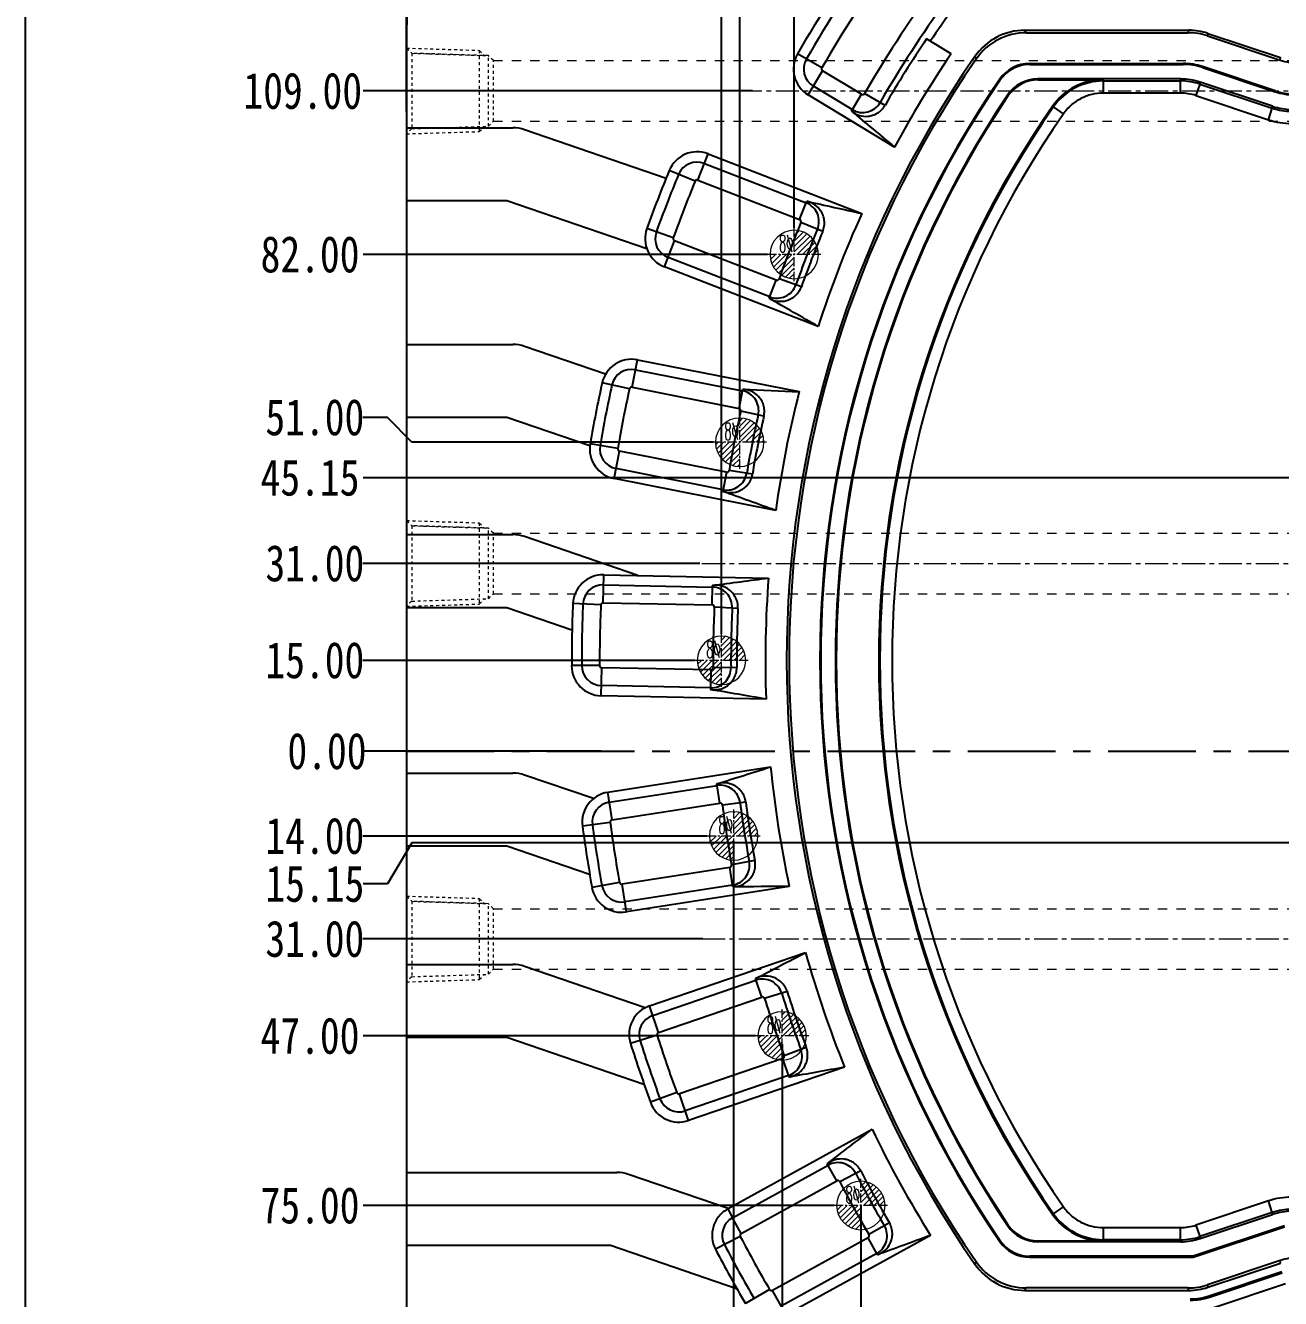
# Model space of a CAD drawing. Header units: millimetres. Extents: x -946 to 3963, y -10008 to 1396.
# Drawn here: x 1205.3 to 1412.5, y -2561.4 to -2351.2 of the extents above; entities that cross this region are included whole.
import ezdxf
from ezdxf.enums import TextEntityAlignment as Align

# ---------------------------------------------------------------- set-up
doc = ezdxf.new("R2010")
doc.units = ezdxf.units.MM
doc.header["$LTSCALE"] = 16.335
doc.header["$PDMODE"] = 3
doc.header["$PDSIZE"] = 0.3125
doc.linetypes.add('CENTER', pattern=[0.6, 0.375, -0.075, 0.075, -0.075])
doc.linetypes.add('HIDDEN', pattern=[0.2, 0.1, -0.1])
doc.layers.get('0').update_dxf_attribs({"linetype": 'CONTINUOUS'})
doc.layers.get('Defpoints').update_dxf_attribs({"linetype": 'CONTINUOUS'})
doc.layers.add('cool', color=153, linetype='HIDDEN', lineweight=9)
doc.layers.add('epin', color=13, linetype='CONTINUOUS', lineweight=9)
doc.layers.add('DIM', color=3, linetype='CONTINUOUS')
doc.styles.get("Standard").update_dxf_attribs({"font": 'txt', "width": 0.8})
doc.styles.add('TXT05', font='txt.shx', dxfattribs={"width": 0.5, "bigfont": 'gbcbig.shx'})
doc.dimstyles.new('11', dxfattribs={"dimtxt": 10, "dimasz": 10, "dimexe": 0, "dimexo": 0, "dimgap": 0, "dimtad": 0, "dimzin": 0, "dimdsep": 46, "dimtxsty": 'Standard', "dimcen": 0, "dimclrd": 4, "dimclre": 4, "dimclrt": 6, "dimazin": 0, "dimtfac": 1, "dimtofl": 0, "dimtmove": 0, "dimatfit": 3, "dimfxl": 0, "dimtolj": 1, "dimtzin": 0, "dimarcsym": 0})

# ---------------------------------------------------------------- blocks, each defined once
blk = doc.blocks.new('cool_jt_f12')
at = {"layer": 'cool', "ltscale": 0.3}
for p, q in [((0, 7.0785), (0.856, 6.2225)), ((0, 7.0785), (12, 6.7035)), ((12, 6.7035), (12.856, 5.8475)), ((12, 6.7035), (12, -6.7035)), ((0.856, 6.2225), (0.856, -6.2225)), ((13.5, 5.827375), (0.856, 6.2225)), ((0.856, 6.2225), (13.5, 5.827375)), ((14.327375, 5), (13.5, 5.827375)), ((13.5, -5.827375), (13.5, 5.827375)), ((14.327375, -5), (14.327375, 5)), ((0.856, -6.2225), (0, -7.0785)), ((0.856, -6.2225), (13.5, -5.827375)), ((12, -6.7035), (12.856, -5.8475)), ((13.5, -5.827375), (14.327375, -5)), ((0, -7.0785), (12, -6.7035))]:
    blk.add_line(p, q, dxfattribs=at)
blk = doc.blocks.new('04')
at = {"layer": 'cool', "ltscale": 0.932966}
for p, q in [((562.52, -812.86), (1165.19, -812.86)), ((562.52, -822.86), (1003.19, -822.86)), ((562.52, -874.86), (1003.19, -874.86)), ((562.52, -884.86), (1003.19, -884.86))]:
    blk.add_line(p, q, dxfattribs=at)
at = {"layer": 'cool', "color": 1, "linetype": 'CENTER', "ltscale": 0.621977}
for p, q in [((548.19, -817.86), (1178.19, -817.86)), ((548.19, -879.86), (1178.19, -879.86))]:
    blk.add_line(p, q, dxfattribs=at)
at = {"layer": 'cool', "ltscale": 0.932966}
for p in [(548.19, -817.86), (548.19, -879.86)]:
    blk.add_blockref('cool_jt_f12', p, dxfattribs=at)
blk = doc.blocks.new('02')
at = {"layer": 'cool', "ltscale": 0.932966}
for p, q in [((1262.52, -963.86), (1863.86, -963.86)), ((1262.52, -973.86), (1863.86, -973.86))]:
    blk.add_line(p, q, dxfattribs=at)
at = {"layer": 'cool', "color": 1, "linetype": 'CENTER', "ltscale": 0.621977}
blk.add_line((1248.19, -968.86), (1878.19, -968.86), dxfattribs=at)
at = {"layer": 'cool', "ltscale": 0.932966}
blk.add_blockref('cool_jt_f12', (1248.19, -968.86), dxfattribs=at)
blk = doc.blocks.new('*D229')
at = {"layer": 'Defpoints', "color": 0}
for p in [(1268.19, -2243.92), (1268.19, -2365.41), (1898.19, -2365.41)]:
    blk.add_point(p, dxfattribs=at)
at = {"layer": 'DIM', "color": 4, "lineweight": -2}
for p, q in [((1268.19, -2365.41), (1268.19, -2243.92)), ((1270.19, -2243.92), (1483.95, -2243.92)), ((1896.19, -2243.92), (1505.55, -2243.92)), ((1898.19, -2365.41), (1898.19, -2243.92))]:
    blk.add_line(p, q, dxfattribs=at)
at = {"layer": 'DIM', "color": 4}
for points in [[(1270.19, -2243.59), (1270.19, -2244.25), (1268.19, -2243.92)], [(1896.19, -2243.59), (1896.19, -2244.25), (1898.19, -2243.92)]]:
    blk.add_solid(points, dxfattribs=at)
at = {"layer": 'DIM', "color": 6, "insert": (1494.75, -2243.92), "char_height": 6, "attachment_point": 5}
blk.add_mtext('\\A1;630.00', dxfattribs=at)
blk = doc.blocks.new('epin_ejp_8')
at = {"layer": 'epin'}
h = blk.add_hatch(dxfattribs=at)
h.set_pattern_fill('_ANSI31', color=123, scale=0.2, angle=90, style=0)
h.set_pattern_definition([(135, (-2636.1445, 786.8366), (-0.4490128, -0.4490128), [])])
h.paths.add_polyline_path([(0, 4, 0.414214), (-4, 0), (0, 0)])
h.paths.add_polyline_path([(4, 0), (0, 0), (0, -4, 0.414214)])
at = {"layer": 'epin', "color": 1, "linetype": 'CENTER', "ltscale": 0.248791}
for p, q in [((0, -4.4), (0, 4.4)), ((-4.4, 0), (4.4, 0))]:
    blk.add_line(p, q, dxfattribs=at)
at = {"layer": 'epin'}
blk.add_circle((0, 0), 4, dxfattribs=at)
at = {"layer": 'epin', "color": 6, "style": 'TXT05', "width": 0.5}
blk.add_text('%%c8', height=2.8, dxfattribs=at).set_placement((1.33, 1.8), align=Align.MIDDLE)
blk = doc.blocks.new('*D270')
at = {"layer": 'Defpoints', "color": 0}
for p in [(1583.19, -2471.02), (1399.19, -2570.41), (1399.19, -2666.58)]:
    blk.add_point(p, dxfattribs=at)
at = {"layer": 'DIM', "color": 4, "lineweight": -2}
blk.add_line((1399.19, -2570.41), (1399.19, -2666.58), dxfattribs=at)
at = {"layer": 'DIM', "color": 6, "insert": (1399.19, -2676.98), "char_height": 6, "attachment_point": 5, "rotation": 90}
blk.add_mtext('\\A1;184.00', dxfattribs=at)
blk = doc.blocks.new('*D271')
at = {"layer": 'Defpoints', "color": 0}
for p in [(1583.19, -2471.02), (1343.19, -2546.02), (1343.19, -2666.58)]:
    blk.add_point(p, dxfattribs=at)
at = {"layer": 'DIM', "color": 4, "lineweight": -2}
blk.add_line((1343.19, -2546.02), (1343.19, -2666.58), dxfattribs=at)
at = {"layer": 'DIM', "color": 6, "insert": (1343.19, -2677.38), "char_height": 6, "attachment_point": 5, "rotation": 90}
blk.add_mtext('\\A1;240.00', dxfattribs=at)
blk = doc.blocks.new('*D272')
at = {"layer": 'Defpoints', "color": 0}
for p in [(1583.19, -2471.02), (1328.19, -2631.02), (1321.68, -2666.58)]:
    blk.add_point(p, dxfattribs=at)
at = {"layer": 'DIM', "color": 4, "lineweight": -2}
for p, q in [((1328.19, -2631.02), (1328.19, -2658.58)), ((1328.19, -2658.58), (1321.68, -2662.58)), ((1321.68, -2662.58), (1321.68, -2666.58))]:
    blk.add_line(p, q, dxfattribs=at)
at = {"layer": 'DIM', "color": 6, "insert": (1321.68, -2677.78), "char_height": 6, "attachment_point": 5, "rotation": 90}
blk.add_mtext('\\A1;255.00', dxfattribs=at)
blk = doc.blocks.new('*D273')
at = {"layer": 'Defpoints', "color": 0}
for p in [(1583.19, -2471.02), (1330.19, -2519.41), (1330.19, -2666.58)]:
    blk.add_point(p, dxfattribs=at)
at = {"layer": 'DIM', "color": 4, "lineweight": -2}
blk.add_line((1330.19, -2519.41), (1330.19, -2666.58), dxfattribs=at)
at = {"layer": 'DIM', "color": 6, "insert": (1330.19, -2677.78), "char_height": 6, "attachment_point": 5, "rotation": 90}
blk.add_mtext('\\A1;253.00', dxfattribs=at)
blk = doc.blocks.new('*D274')
at = {"layer": 'Defpoints', "color": 0}
for p in [(1583.19, -2471.02), (1322.19, -2485.81), (1310.41, -2666.58)]:
    blk.add_point(p, dxfattribs=at)
at = {"layer": 'DIM', "color": 4, "lineweight": -2}
for p, q in [((1322.19, -2485.81), (1322.19, -2658.58)), ((1322.19, -2658.58), (1310.41, -2662.58)), ((1310.41, -2662.58), (1310.41, -2666.58))]:
    blk.add_line(p, q, dxfattribs=at)
at = {"layer": 'DIM', "color": 6, "insert": (1310.41, -2676.98), "char_height": 6, "attachment_point": 5, "rotation": 90}
blk.add_mtext('\\A1;261.00', dxfattribs=at)
blk = doc.blocks.new('*D275')
at = {"layer": 'Defpoints', "color": 0}
for p in [(1261.05, -2471.02), (1300.29, -2471.02), (1583.19, -2471.02)]:
    blk.add_point(p, dxfattribs=at)
at = {"layer": 'DIM', "color": 4, "lineweight": -2}
blk.add_line((1300.29, -2471.02), (1261.05, -2471.02), dxfattribs=at)
at = {"layer": 'DIM', "color": 6, "insert": (1255.05, -2471.02), "char_height": 6, "attachment_point": 5}
blk.add_mtext('\\A1;0.00', dxfattribs=at)
blk = doc.blocks.new('*D276')
at = {"layer": 'Defpoints', "color": 0}
for p in [(1583.19, -2471.02), (1261.05, -2570.02), (1565.69, -2570.02)]:
    blk.add_point(p, dxfattribs=at)
at = {"layer": 'DIM', "color": 4, "lineweight": -2}
blk.add_line((1565.69, -2570.02), (1261.05, -2570.02), dxfattribs=at)
at = {"layer": 'DIM', "color": 6, "insert": (1252.25, -2570.02), "char_height": 6, "attachment_point": 5}
blk.add_mtext('\\A1;99.00', dxfattribs=at)
blk = doc.blocks.new('*D277')
at = {"layer": 'Defpoints', "color": 0}
for p in [(1583.19, -2471.02), (1393.69, -2574.02), (1261.05, -2579.73)]:
    blk.add_point(p, dxfattribs=at)
at = {"layer": 'DIM', "color": 4, "lineweight": -2}
for p, q in [((1269.05, -2574.02), (1265.05, -2579.73)), ((1393.69, -2574.02), (1269.05, -2574.02)), ((1265.05, -2579.73), (1261.05, -2579.73))]:
    blk.add_line(p, q, dxfattribs=at)
at = {"layer": 'DIM', "color": 6, "insert": (1251.05, -2579.73), "char_height": 6, "attachment_point": 5}
blk.add_mtext('\\A1;103.00', dxfattribs=at)
blk = doc.blocks.new('*D278')
at = {"layer": 'Defpoints', "color": 0}
for p in [(1583.19, -2471.02), (1261.05, -2592.02), (1314.9, -2592.02)]:
    blk.add_point(p, dxfattribs=at)
at = {"layer": 'DIM', "color": 4, "lineweight": -2}
blk.add_line((1314.9, -2592.02), (1261.05, -2592.02), dxfattribs=at)
at = {"layer": 'DIM', "color": 6, "insert": (1251.45, -2592.02), "char_height": 6, "attachment_point": 5}
blk.add_mtext('\\A1;121.00', dxfattribs=at)
blk = doc.blocks.new('*D279')
at = {"layer": 'Defpoints', "color": 0}
for p in [(1583.19, -2471.02), (1261.05, -2631.02), (1323.7, -2631.02)]:
    blk.add_point(p, dxfattribs=at)
at = {"layer": 'DIM', "color": 4, "lineweight": -2}
blk.add_line((1323.7, -2631.02), (1261.05, -2631.02), dxfattribs=at)
at = {"layer": 'DIM', "color": 6, "insert": (1251.05, -2631.02), "char_height": 6, "attachment_point": 5}
blk.add_mtext('\\A1;160.00', dxfattribs=at)
blk = doc.blocks.new('*D280')
at = {"layer": 'Defpoints', "color": 0}
for p in [(1583.19, -2471.02), (1261.05, -2546.02), (1338.79, -2546.02)]:
    blk.add_point(p, dxfattribs=at)
at = {"layer": 'DIM', "color": 4, "lineweight": -2}
blk.add_line((1338.79, -2546.02), (1261.05, -2546.02), dxfattribs=at)
at = {"layer": 'DIM', "color": 6, "insert": (1252.25, -2546.02), "char_height": 6, "attachment_point": 5}
blk.add_mtext('\\A1;75.00', dxfattribs=at)
blk = doc.blocks.new('*D281')
at = {"layer": 'Defpoints', "color": 0}
for p in [(1583.19, -2471.02), (1261.05, -2518.02), (1325.79, -2518.02)]:
    blk.add_point(p, dxfattribs=at)
at = {"layer": 'DIM', "color": 4, "lineweight": -2}
blk.add_line((1325.79, -2518.02), (1261.05, -2518.02), dxfattribs=at)
at = {"layer": 'DIM', "color": 6, "insert": (1252.25, -2518.02), "char_height": 6, "attachment_point": 5}
blk.add_mtext('\\A1;47.00', dxfattribs=at)
blk = doc.blocks.new('*D282')
at = {"layer": 'Defpoints', "color": 0}
for p in [(1583.19, -2471.02), (1261.05, -2502.02), (1317.11, -2502.02)]:
    blk.add_point(p, dxfattribs=at)
at = {"layer": 'DIM', "color": 4, "lineweight": -2}
blk.add_line((1317.11, -2502.02), (1261.05, -2502.02), dxfattribs=at)
at = {"layer": 'DIM', "color": 6, "insert": (1253.05, -2502.02), "char_height": 6, "attachment_point": 5}
blk.add_mtext('\\A1;31.00', dxfattribs=at)
blk = doc.blocks.new('*D283')
at = {"layer": 'Defpoints', "color": 0}
for p in [(1583.19, -2471.02), (1261.05, -2485.02), (1317.79, -2485.02)]:
    blk.add_point(p, dxfattribs=at)
at = {"layer": 'DIM', "color": 4, "lineweight": -2}
blk.add_line((1317.79, -2485.02), (1261.05, -2485.02), dxfattribs=at)
at = {"layer": 'DIM', "color": 6, "insert": (1253.05, -2485.02), "char_height": 6, "attachment_point": 5}
blk.add_mtext('\\A1;14.00', dxfattribs=at)
blk = doc.blocks.new('*D284')
at = {"layer": 'Defpoints', "color": 0}
for p in [(1583.19, -2471.02), (1522.89, -2486.17), (1261.05, -2492.93)]:
    blk.add_point(p, dxfattribs=at)
at = {"layer": 'DIM', "color": 4, "lineweight": -2}
for p, q in [((1269.05, -2486.17), (1265.05, -2492.93)), ((1522.89, -2486.17), (1269.05, -2486.17)), ((1265.05, -2492.93), (1261.05, -2492.93))]:
    blk.add_line(p, q, dxfattribs=at)
at = {"layer": 'DIM', "color": 6, "insert": (1253.05, -2492.93), "char_height": 6, "attachment_point": 5}
blk.add_mtext('\\A1;15.15', dxfattribs=at)
blk = doc.blocks.new('*D285')
at = {"layer": 'Defpoints', "color": 0}
for p in [(1261.05, -2456.02), (1315.79, -2456.02), (1583.19, -2471.02)]:
    blk.add_point(p, dxfattribs=at)
at = {"layer": 'DIM', "color": 4, "lineweight": -2}
blk.add_line((1315.79, -2456.02), (1261.05, -2456.02), dxfattribs=at)
at = {"layer": 'DIM', "color": 6, "insert": (1253.05, -2456.02), "char_height": 6, "attachment_point": 5}
blk.add_mtext('\\A1;15.00', dxfattribs=at)
blk = doc.blocks.new('*D286')
at = {"layer": 'Defpoints', "color": 0}
for p in [(1261.05, -2440.02), (1316.61, -2440.02), (1583.19, -2471.02)]:
    blk.add_point(p, dxfattribs=at)
at = {"layer": 'DIM', "color": 4, "lineweight": -2}
blk.add_line((1316.61, -2440.02), (1261.05, -2440.02), dxfattribs=at)
at = {"layer": 'DIM', "color": 6, "insert": (1253.05, -2440.02), "char_height": 6, "attachment_point": 5}
blk.add_mtext('\\A1;31.00', dxfattribs=at)
blk = doc.blocks.new('*D287')
at = {"layer": 'Defpoints', "color": 0}
for p in [(1261.05, -2425.87), (1522.89, -2425.87), (1583.19, -2471.02)]:
    blk.add_point(p, dxfattribs=at)
at = {"layer": 'DIM', "color": 4, "lineweight": -2}
blk.add_line((1522.89, -2425.87), (1261.05, -2425.87), dxfattribs=at)
at = {"layer": 'DIM', "color": 6, "insert": (1252.25, -2425.87), "char_height": 6, "attachment_point": 5}
blk.add_mtext('\\A1;45.15', dxfattribs=at)
blk = doc.blocks.new('*D288')
at = {"layer": 'Defpoints', "color": 0}
for p in [(1261.05, -2415.91), (1318.79, -2420.02), (1583.19, -2471.02)]:
    blk.add_point(p, dxfattribs=at)
at = {"layer": 'DIM', "color": 4, "lineweight": -2}
for p, q in [((1265.05, -2415.91), (1261.05, -2415.91)), ((1269.05, -2420.02), (1265.05, -2415.91)), ((1318.79, -2420.02), (1269.05, -2420.02))]:
    blk.add_line(p, q, dxfattribs=at)
at = {"layer": 'DIM', "color": 6, "insert": (1253.05, -2415.91), "char_height": 6, "attachment_point": 5}
blk.add_mtext('\\A1;51.00', dxfattribs=at)
blk = doc.blocks.new('*D289')
at = {"layer": 'Defpoints', "color": 0}
for p in [(1261.05, -2389.02), (1327.79, -2389.02), (1583.19, -2471.02)]:
    blk.add_point(p, dxfattribs=at)
at = {"layer": 'DIM', "color": 4, "lineweight": -2}
blk.add_line((1327.79, -2389.02), (1261.05, -2389.02), dxfattribs=at)
at = {"layer": 'DIM', "color": 6, "insert": (1252.25, -2389.02), "char_height": 6, "attachment_point": 5}
blk.add_mtext('\\A1;82.00', dxfattribs=at)
blk = doc.blocks.new('*D290')
at = {"layer": 'Defpoints', "color": 0}
for p in [(1261.05, -2362.02), (1325.28, -2362.02), (1583.19, -2471.02)]:
    blk.add_point(p, dxfattribs=at)
at = {"layer": 'DIM', "color": 4, "lineweight": -2}
blk.add_line((1325.28, -2362.02), (1261.05, -2362.02), dxfattribs=at)
at = {"layer": 'DIM', "color": 6, "insert": (1251.05, -2362.02), "char_height": 6, "attachment_point": 5}
blk.add_mtext('\\A1;109.00', dxfattribs=at)
blk = doc.blocks.new('*D291')
at = {"layer": 'Defpoints', "color": 0}
for p in [(1261.05, -2346.02), (1348.37, -2346.02), (1583.19, -2471.02)]:
    blk.add_point(p, dxfattribs=at)
at = {"layer": 'DIM', "color": 4, "lineweight": -2}
blk.add_line((1348.37, -2346.02), (1261.05, -2346.02), dxfattribs=at)
at = {"layer": 'DIM', "color": 6, "insert": (1250.65, -2346.02), "char_height": 6, "attachment_point": 5}
blk.add_mtext('\\A1;125.00', dxfattribs=at)
blk = doc.blocks.new('*D292')
at = {"layer": 'Defpoints', "color": 0}
for p in [(1261.05, -2346.02), (1555.69, -2346.02), (1583.19, -2471.02)]:
    blk.add_point(p, dxfattribs=at)
at = {"layer": 'DIM', "color": 4, "lineweight": -2}
blk.add_line((1555.69, -2346.02), (1261.05, -2346.02), dxfattribs=at)
at = {"layer": 'DIM', "color": 6, "insert": (1250.65, -2346.02), "char_height": 6, "attachment_point": 5}
blk.add_mtext('\\A1;125.00', dxfattribs=at)
blk = doc.blocks.new('*D293')
at = {"layer": 'Defpoints', "color": 0}
for p in [(1261.05, -2336.29), (1380.86, -2341.02), (1583.19, -2471.02)]:
    blk.add_point(p, dxfattribs=at)
at = {"layer": 'DIM', "color": 4, "lineweight": -2}
for p, q in [((1265.05, -2336.29), (1261.05, -2336.29)), ((1269.05, -2341.02), (1265.05, -2336.29)), ((1380.86, -2341.02), (1269.05, -2341.02))]:
    blk.add_line(p, q, dxfattribs=at)
at = {"layer": 'DIM', "color": 6, "insert": (1251.05, -2336.29), "char_height": 6, "attachment_point": 5}
blk.add_mtext('\\A1;130.00', dxfattribs=at)
blk = doc.blocks.new('*D294')
at = {"layer": 'Defpoints', "color": 0}
for p in [(1261.05, -2311.02), (1323.5, -2311.02), (1583.19, -2471.02)]:
    blk.add_point(p, dxfattribs=at)
at = {"layer": 'DIM', "color": 4, "lineweight": -2}
blk.add_line((1323.5, -2311.02), (1261.05, -2311.02), dxfattribs=at)
at = {"layer": 'DIM', "color": 6, "insert": (1251.05, -2311.02), "char_height": 6, "attachment_point": 5}
blk.add_mtext('\\A1;160.00', dxfattribs=at)
blk = doc.blocks.new('*D314')
at = {"layer": 'Defpoints', "color": 0}
for p in [(1383.19, -2274.37), (1383.19, -2336.62), (1583.19, -2471.02)]:
    blk.add_point(p, dxfattribs=at)
at = {"layer": 'DIM', "color": 4, "lineweight": -2}
blk.add_line((1383.19, -2336.62), (1383.19, -2274.37), dxfattribs=at)
at = {"layer": 'DIM', "color": 6, "insert": (1383.19, -2263.97), "char_height": 6, "attachment_point": 5, "rotation": 90}
blk.add_mtext('\\A1;200.00', dxfattribs=at)
blk = doc.blocks.new('*D315')
at = {"layer": 'Defpoints', "color": 0}
for p in [(1349.64, -2274.37), (1349.64, -2342.02), (1583.19, -2471.02)]:
    blk.add_point(p, dxfattribs=at)
at = {"layer": 'DIM', "color": 4, "lineweight": -2}
blk.add_line((1349.64, -2342.02), (1349.64, -2274.37), dxfattribs=at)
at = {"layer": 'DIM', "color": 6, "insert": (1349.64, -2262.37), "char_height": 6, "attachment_point": 5, "rotation": 90}
blk.add_mtext('\\A1;233.55', dxfattribs=at)
blk = doc.blocks.new('*D316')
at = {"layer": 'Defpoints', "color": 0}
for p in [(1312.16, -2274.37), (1320.19, -2451.62), (1583.19, -2471.02)]:
    blk.add_point(p, dxfattribs=at)
at = {"layer": 'DIM', "color": 4, "lineweight": -2}
for p, q in [((1312.16, -2278.37), (1312.16, -2274.37)), ((1320.19, -2282.37), (1312.16, -2278.37)), ((1320.19, -2451.62), (1320.19, -2282.37))]:
    blk.add_line(p, q, dxfattribs=at)
at = {"layer": 'DIM', "color": 6, "insert": (1312.16, -2263.17), "char_height": 6, "attachment_point": 5, "rotation": 90}
blk.add_mtext('\\A1;263.00', dxfattribs=at)
blk = doc.blocks.new('*D317')
at = {"layer": 'Defpoints', "color": 0}
for p in [(1323.19, -2274.37), (1323.19, -2416.02), (1583.19, -2471.02)]:
    blk.add_point(p, dxfattribs=at)
at = {"layer": 'DIM', "color": 4, "lineweight": -2}
blk.add_line((1323.19, -2416.02), (1323.19, -2274.37), dxfattribs=at)
at = {"layer": 'DIM', "color": 6, "insert": (1323.19, -2263.57), "char_height": 6, "attachment_point": 5, "rotation": 90}
blk.add_mtext('\\A1;260.00', dxfattribs=at)
blk = doc.blocks.new('*D318')
at = {"layer": 'Defpoints', "color": 0}
for p in [(1340.13, -2274.37), (1332.19, -2384.62), (1583.19, -2471.02)]:
    blk.add_point(p, dxfattribs=at)
at = {"layer": 'DIM', "color": 4, "lineweight": -2}
for p, q in [((1340.13, -2278.37), (1340.13, -2274.37)), ((1332.19, -2282.37), (1340.13, -2278.37)), ((1332.19, -2384.62), (1332.19, -2282.37))]:
    blk.add_line(p, q, dxfattribs=at)
at = {"layer": 'DIM', "color": 6, "insert": (1340.13, -2263.97), "char_height": 6, "attachment_point": 5, "rotation": 90}
blk.add_mtext('\\A1;251.00', dxfattribs=at)
blk = doc.blocks.new('*D319')
at = {"layer": 'Defpoints', "color": 0}
for p in [(1332.38, -2274.37), (1328.19, -2308.63), (1583.19, -2471.02)]:
    blk.add_point(p, dxfattribs=at)
at = {"layer": 'DIM', "color": 4, "lineweight": -2}
for p, q in [((1332.38, -2278.37), (1332.38, -2274.37)), ((1328.19, -2282.37), (1332.38, -2278.37)), ((1328.19, -2308.63), (1328.19, -2282.37))]:
    blk.add_line(p, q, dxfattribs=at)
at = {"layer": 'DIM', "color": 6, "insert": (1332.38, -2263.17), "char_height": 6, "attachment_point": 5, "rotation": 90}
blk.add_mtext('\\A1;255.00', dxfattribs=at)

msp = doc.modelspace()

# ---------------------------------------------------------------- linework, layer by layer
at = {"color": 7, "linetype": 'Continuous'}
for p, q in [((1268.194, -2352.018), (1268.194, -2590.018)), ((1358.076, -2355.891), (1354.023, -2353.441)), ((1370.495, -2352.406), (1370.282, -2352.001)), ((1370.282, -2352.001), (1397.324, -2352.001)), ((1370.495, -2352.406), (1397.258, -2352.406)), ((1397.258, -2352.406), (1397.324, -2352.001)), ((1400.498, -2352.516), (1400.432, -2352.921)), ((1400.432, -2352.921), (1412.417, -2356.916)), ((1400.498, -2352.516), (1412.482, -2356.511)), ((1336.753, -2358.201), (1332.74, -2355.886)), ((1362.025, -2356.332), (1362.231, -2356.748)), ((1371.059, -2357.492), (1371.131, -2357.629)), ((1371.059, -2357.492), (1396.433, -2357.492)), ((1371.131, -2357.629), (1396.411, -2357.629)), ((1396.411, -2357.629), (1396.433, -2357.492)), ((1399.606, -2358.007), (1399.584, -2358.144)), ((1411.591, -2362.002), (1399.606, -2358.007)), ((1412.417, -2356.916), (1412.482, -2356.511)), ((1334.484, -2362.664), (1336.881, -2358.699)), ((1343.301, -2362.579), (1336.881, -2358.699)), ((1366.16, -2360.253), (1366.089, -2360.114)), ((1372.411, -2360.041), (1372.484, -2360.178)), ((1396.019, -2360.041), (1372.411, -2360.041)), ((1395.967, -2360.362), (1396.019, -2360.041)), ((1399.584, -2358.144), (1411.569, -2362.139)), ((1341.773, -2365.108), (1335.353, -2361.227)), ((1372.484, -2360.178), (1383.119, -2360.178)), ((1383.119, -2360.178), (1383.215, -2360.362)), ((1383.215, -2360.362), (1383.215, -2362.369)), ((1383.215, -2360.362), (1395.967, -2360.362)), ((1395.967, -2362.369), (1395.967, -2360.362)), ((1399.141, -2360.877), (1398.506, -2362.781)), ((1399.193, -2360.556), (1399.141, -2360.877)), ((1399.141, -2360.877), (1411.125, -2364.872)), ((1411.178, -2364.551), (1399.193, -2360.556)), ((1411.569, -2362.139), (1411.591, -2362.002)), ((1348.764, -2371.295), (1334.484, -2362.664)), ((1341.631, -2365.341), (1343.301, -2362.579)), ((1347.192, -2364.396), (1343.809, -2362.448)), ((1367.484, -2362.844), (1367.412, -2362.704)), ((1395.967, -2362.369), (1383.215, -2362.369)), ((1398.506, -2362.781), (1410.491, -2366.776)), ((1374.976, -2364.668), (1374.883, -2364.478)), ((1376.624, -2365.814), (1374.976, -2364.668)), ((1410.491, -2366.776), (1411.125, -2364.872)), ((1411.125, -2364.872), (1411.178, -2364.551)), ((1268.194, -2368.109), (1285.726, -2368.109)), ((1311.031, -2376.459), (1287.676, -2368.434)), ((1316.294, -2376.739), (1317.966, -2372.418)), ((1317.966, -2372.418), (1343.351, -2382.24)), ((1317.36, -2373.984), (1334.153, -2380.481)), ((1315.823, -2376.941), (1311.544, -2375.164)), ((1316.294, -2376.739), (1333.087, -2383.237)), ((1268.194, -2380.109), (1284.724, -2380.109)), ((1284.724, -2380.109), (1307.83, -2388.048)), ((1333.087, -2383.237), (1334.251, -2380.229)), ((1312.208, -2386.284), (1307.864, -2384.723)), ((1336.895, -2385.225), (1333.293, -2383.72)), ((1310.749, -2391.071), (1312.421, -2386.75)), ((1329.214, -2393.247), (1312.421, -2386.75)), ((1328.148, -2396.003), (1311.355, -2389.505)), ((1336.134, -2400.893), (1310.749, -2391.071)), ((1328.05, -2396.254), (1329.214, -2393.247)), ((1333.368, -2394.34), (1329.691, -2393.028)), ((1268.194, -2403.86), (1285.726, -2403.86)), ((1301.046, -2408.78), (1287.676, -2404.186)), ((1305.415, -2410.94), (1306.311, -2406.395)), ((1306.311, -2406.395), (1333.016, -2411.66)), ((1305.986, -2408.042), (1323.652, -2411.525)), ((1304.986, -2411.221), (1300.48, -2410.218)), ((1305.415, -2410.94), (1323.08, -2414.423)), ((1323.08, -2414.423), (1323.704, -2411.26)), ((1268.194, -2415.86), (1284.724, -2415.86)), ((1284.724, -2415.86), (1298.438, -2420.572)), ((1327.176, -2415.72), (1323.367, -2414.864)), ((1303.048, -2421.049), (1298.499, -2420.267)), ((1302.442, -2426.017), (1303.338, -2421.471)), ((1321.004, -2424.954), (1303.338, -2421.471)), ((1320.433, -2427.853), (1302.767, -2424.37)), ((1321.004, -2424.954), (1320.38, -2428.118)), ((1325.285, -2425.308), (1321.437, -2424.656)), ((1329.147, -2431.282), (1302.442, -2426.017)), ((1268.194, -2435.269), (1285.726, -2435.269)), ((1306.348, -2442.01), (1287.676, -2435.594)), ((1300.639, -2446.511), (1300.732, -2441.897)), ((1300.732, -2441.897), (1327.946, -2442.427)), ((1300.698, -2443.557), (1318.701, -2443.92)), ((1318.641, -2446.873), (1318.706, -2443.649)), ((1268.194, -2447.269), (1284.724, -2447.269)), ((1284.724, -2447.269), (1295.489, -2450.967)), ((1300.265, -2446.862), (1295.654, -2446.657)), ((1300.639, -2446.511), (1318.641, -2446.873)), ((1322.899, -2447.44), (1319, -2447.257)), ((1300.064, -2456.877), (1295.43, -2456.897)), ((1300.33, -2461.875), (1300.423, -2457.243)), ((1318.425, -2457.605), (1300.423, -2457.243)), ((1318.425, -2457.605), (1318.36, -2460.829)), ((1322.703, -2457.21), (1318.799, -2457.236)), ((1318.366, -2460.559), (1300.364, -2460.196)), ((1327.543, -2462.423), (1300.33, -2461.875)), ((1301.4, -2477.793), (1328.295, -2473.606)), ((1268.194, -2474.622), (1285.726, -2474.622)), ((1299.044, -2478.853), (1287.676, -2474.948)), ((1302.113, -2482.371), (1301.4, -2477.793)), ((1301.658, -2479.452), (1319.45, -2476.682)), ((1319.904, -2479.602), (1319.408, -2476.415)), ((1302.113, -2482.371), (1319.904, -2479.602)), ((1324.196, -2479.42), (1320.325, -2479.917)), ((1301.806, -2482.781), (1297.229, -2483.38)), ((1268.194, -2486.622), (1284.724, -2486.622)), ((1284.724, -2486.622), (1298.405, -2491.322)), ((1321.555, -2490.207), (1303.764, -2492.977)), ((1322.051, -2493.394), (1321.555, -2490.207)), ((1325.699, -2489.076), (1321.86, -2489.779)), ((1303.346, -2492.679), (1298.787, -2493.503)), ((1304.476, -2497.555), (1303.764, -2492.977)), ((1322.01, -2493.127), (1304.218, -2495.896)), ((1331.371, -2493.369), (1304.476, -2497.555)), ((1308.294, -2513.045), (1334.054, -2504.252)), ((1268.194, -2506.22), (1285.726, -2506.22)), ((1307.567, -2513.38), (1287.676, -2506.545)), ((1308.837, -2514.634), (1325.877, -2508.817)), ((1326.832, -2511.613), (1325.79, -2508.561)), ((1331.027, -2510.689), (1327.3, -2511.851)), ((1309.791, -2517.43), (1308.294, -2513.045)), ((1309.791, -2517.43), (1326.832, -2511.613)), ((1268.194, -2518.22), (1284.724, -2518.22)), ((1284.724, -2518.22), (1307.38, -2526.004)), ((1309.56, -2517.887), (1305.157, -2519.271)), ((1330.299, -2521.771), (1313.259, -2527.588)), ((1331.341, -2524.823), (1330.299, -2521.771)), ((1334.184, -2519.937), (1330.524, -2521.296)), ((1340.515, -2523.18), (1314.755, -2531.973)), ((1331.253, -2524.567), (1314.213, -2530.384)), ((1312.796, -2527.368), (1308.449, -2528.97)), ((1314.755, -2531.973), (1313.259, -2527.588)), ((1321.263, -2546.533), (1345.047, -2533.432)), ((1268.194, -2540.562), (1302.883, -2540.562)), ((1321.263, -2546.533), (1304.832, -2540.887)), ((1322.015, -2548.035), (1337.787, -2539.348)), ((1339.212, -2541.935), (1337.657, -2539.111)), ((1343.183, -2540.297), (1339.715, -2542.088)), ((1323.441, -2550.623), (1339.212, -2541.935)), ((1321.25, -2546.56), (1322.015, -2548.035)), ((1374.976, -2547.369), (1376.624, -2546.222)), ((1410.491, -2545.26), (1398.506, -2549.255)), ((1411.125, -2547.164), (1399.141, -2551.159)), ((1411.125, -2547.164), (1410.491, -2545.26)), ((1411.178, -2547.486), (1411.125, -2547.164)), ((1323.441, -2550.623), (1322.015, -2548.035)), ((1347.898, -2548.857), (1344.53, -2550.83)), ((1367.412, -2549.332), (1367.484, -2549.193)), ((1374.883, -2547.558), (1374.976, -2547.369)), ((1398.506, -2549.255), (1399.141, -2551.159)), ((1399.193, -2551.481), (1411.178, -2547.486)), ((1323.292, -2551.113), (1319.197, -2553.241)), ((1344.391, -2551.337), (1328.62, -2560.024)), ((1354.696, -2550.95), (1330.855, -2564.083)), ((1345.947, -2554.161), (1344.391, -2551.337)), ((1383.215, -2549.667), (1383.215, -2551.674)), ((1383.215, -2549.667), (1395.967, -2549.667)), ((1395.967, -2551.674), (1395.967, -2549.667)), ((1413.114, -2549.383), (1398.039, -2554.408)), ((1398.061, -2554.545), (1413.136, -2549.52)), ((1399.141, -2551.159), (1399.193, -2551.481)), ((1268.194, -2552.562), (1301.881, -2552.562)), ((1301.881, -2552.562), (1322.681, -2559.708)), ((1366.089, -2551.922), (1366.16, -2551.783)), ((1372.484, -2551.859), (1372.411, -2551.996)), ((1396.019, -2551.996), (1372.411, -2551.996)), ((1372.484, -2551.859), (1383.119, -2551.859)), ((1383.215, -2551.674), (1383.119, -2551.859)), ((1395.967, -2551.674), (1383.215, -2551.674)), ((1396.019, -2551.996), (1395.967, -2551.674)), ((1345.816, -2553.925), (1330.045, -2562.612)), ((1362.231, -2555.288), (1362.025, -2555.704)), ((1371.131, -2554.408), (1371.059, -2554.545)), ((1371.059, -2554.545), (1398.061, -2554.545)), ((1398.039, -2554.408), (1371.131, -2554.408)), ((1398.039, -2554.408), (1398.061, -2554.545)), ((1412.417, -2555.12), (1400.432, -2559.115)), ((1400.498, -2559.521), (1412.482, -2555.526)), ((1412.482, -2555.526), (1412.417, -2555.12)), ((1400.694, -2560.933), (1412.679, -2556.938)), ((1400.758, -2561.125), (1412.743, -2557.13)), ((1370.282, -2560.036), (1370.495, -2559.63)), ((1397.258, -2559.63), (1370.495, -2559.63)), ((1397.324, -2560.036), (1397.258, -2559.63)), ((1400.432, -2559.115), (1400.498, -2559.521)), ((1413.283, -2558.959), (1401.298, -2562.954)), ((1328.126, -2559.888), (1324.123, -2562.221)), ((1330.855, -2564.083), (1328.62, -2560.024)), ((1370.282, -2560.036), (1397.324, -2560.036)), ((1400.758, -2561.125), (1400.694, -2560.933))]:
    msp.add_line(p, q, dxfattribs=at)
at = {"color": 1, "linetype": 'CENTER', "ltscale": 2.363514}
msp.add_line((1268.194, -2471.018), (1898.194, -2471.018), dxfattribs=at)
msp.add_lwpolyline([(1205.268, -2217.543), (2177.262, -2217.543), (2177.262, -2752.101), (1205.268, -2752.101)], close=True)
at = {"color": 7, "linetype": 'Continuous'}
for centre, radius, start, end in [((1339.194, -2352.018), 71, 90.00007, 180), ((1506.315, -2456.018), 200.386, 143.9722, 150.02016), ((1506.315, -2456.018), 198.707, 143.9722, 150.02016), ((1506.315, -2456.018), 195.753, 143.9722, 150.02016), ((1506.315, -2456.018), 187.519, 143.93122, 150.06699), ((1506.315, -2456.018), 184.565, 143.93122, 150.06699), ((1506.315, -2456.018), 182.886, 143.93122, 146.02638), ((1506.315, -2456.018), 183.616, 146.0376, 150.06699), ((1370.281, -2362.033), 10.032, 89.99098, 145.40962), ((1370.495, -2362.441), 10.035, 89.99569, 145.43857), ((1337.071, -2358.385), 5, 150.02016, 238.8471), ((1506.315, -2456.018), 178.886, 145.96326, 151.73095), ((1506.315, -2456.018), 175.376, 145.36247, 214.63753), ((1506.315, -2456.018), 174.971, 145.43426, 214.56574), ((1337.071, -2358.385), 3.321, 150.02016, 238.8471), ((1371.058, -2363.511), 6.02, 89.98971, 145.64107), ((1371.13, -2363.648), 6.02, 89.98969, 145.66637), ((1506.315, -2456.018), 169.885, 145.63078, 214.36922), ((1337.071, -2358.385), 0.367, 150.02016, 238.8471), ((1372.41, -2366.06), 6.02, 89.98945, 146.11762), ((1506.315, -2456.018), 169.748, 145.65606, 214.34394), ((1372.483, -2366.197), 6.02, 89.98943, 146.14358), ((1383.118, -2370.212), 10.035, 89.99576, 145.14755), ((1395.956, -2370.468), 10.106, 71.6293, 89.93575), ((1506.315, -2456.018), 167.336, 146.10707, 213.89293), ((1506.315, -2456.018), 167.199, 146.13301, 213.86699), ((1343.491, -2362.265), 3.321, 238.8471, 330.06699), ((1343.491, -2362.265), 0.367, 238.8471, 330.06699), ((1395.959, -2370.45), 8.081, 71.62431, 89.94074), ((1506.315, -2456.018), 160.168, 145.14331, 214.85669), ((1506.315, -2456.018), 159.984, 145.18013, 214.81987), ((1506.315, -2456.018), 157.976, 145.18013, 214.81987), ((1414.309, -2355.292), 10.095, 251.61931, 269.94574), ((1285.726, -2374.109), 6, 71.03787, 90), ((1414.312, -2355.274), 12.121, 251.62431, 269.94074), ((1316.162, -2377.081), 5, 68.8471, 157.45552), ((1316.162, -2377.081), 3.321, 68.8471, 157.45552), ((1506.315, -2456.018), 210.868, 157.45552, 160.23869), ((1506.315, -2456.018), 209.207, 157.45552, 160.23869), ((1506.315, -2456.018), 206.253, 157.45552, 160.23869), ((1316.162, -2377.081), 0.367, 68.8471, 157.45552), ((1332.955, -2383.579), 3.321, 337.32218, 68.8471), ((1332.955, -2383.579), 0.367, 337.32218, 68.8471), ((1506.315, -2456.018), 178.886, 155.64251, 162.05169), ((1312.553, -2386.408), 4.982, 160.23869, 248.8471), ((1312.553, -2386.408), 3.321, 160.23869, 248.8471), ((1506.315, -2456.018), 187.519, 157.32218, 160.37203), ((1506.315, -2456.018), 184.565, 157.32218, 160.37203), ((1506.315, -2456.018), 183.616, 157.32218, 160.37203), ((1312.553, -2386.408), 0.367, 160.23869, 248.8471), ((1329.346, -2392.905), 0.367, 248.8471, 340.37203), ((1329.346, -2392.905), 3.321, 248.8471, 340.37203), ((1285.726, -2409.86), 6, 71.03787, 90), ((1305.344, -2411.3), 4.982, 78.8471, 167.45552), ((1305.344, -2411.3), 3.321, 78.8471, 167.45552), ((1506.315, -2456.018), 210.868, 167.45552, 170.23869), ((1506.315, -2456.018), 209.207, 167.45552, 170.23869), ((1506.315, -2456.018), 206.253, 167.45552, 170.23869), ((1305.344, -2411.3), 0.367, 78.8471, 167.45552), ((1323.009, -2414.783), 3.321, 347.32218, 78.8471), ((1506.315, -2456.018), 178.886, 165.64251, 172.05169), ((1323.009, -2414.783), 0.367, 347.32218, 78.8471), ((1506.315, -2456.018), 187.519, 167.32218, 170.37203), ((1506.315, -2456.018), 184.565, 167.32218, 170.37203), ((1506.315, -2456.018), 183.616, 167.32218, 170.37203), ((1303.409, -2421.111), 4.982, 170.23869, 258.8471), ((1303.409, -2421.111), 3.321, 170.23869, 258.8471), ((1303.409, -2421.111), 0.367, 170.23869, 258.8471), ((1321.075, -2424.594), 3.321, 258.8471, 350.37203), ((1321.075, -2424.594), 0.367, 258.8471, 350.37203), ((1285.726, -2441.269), 6, 71.03787, 90), ((1300.632, -2446.878), 4.982, 88.8471, 177.45552), ((1300.632, -2446.878), 3.321, 88.8471, 177.45552), ((1318.634, -2447.24), 3.321, 357.32218, 88.8471), ((1506.315, -2456.018), 178.886, 175.64251, 182.05169), ((1506.315, -2456.018), 210.868, 177.45552, 180.23869), ((1506.315, -2456.018), 209.207, 177.45552, 180.23869), ((1506.315, -2456.018), 206.253, 177.45552, 180.23869), ((1300.632, -2446.878), 0.367, 88.8471, 177.45552), ((1318.634, -2447.24), 0.367, 357.32218, 88.8471), ((1506.315, -2456.018), 187.519, 177.32218, 180.37203), ((1506.315, -2456.018), 184.565, 177.32218, 180.37203), ((1506.315, -2456.018), 183.616, 177.32218, 180.37203), ((1300.43, -2456.876), 5, 180.23869, 268.8471), ((1300.43, -2456.876), 3.321, 180.23869, 268.8471), ((1300.43, -2456.876), 0.367, 180.23869, 268.8471), ((1318.433, -2457.238), 3.321, 268.8471, 0.37203), ((1318.433, -2457.238), 0.367, 268.8471, 0.37203), ((1506.315, -2456.018), 178.886, 185.64251, 192.05169), ((1285.726, -2480.622), 6, 71.03787, 90), ((1302.169, -2482.733), 4.982, 98.8471, 187.45552), ((1319.961, -2479.964), 3.321, 7.32218, 98.8471), ((1302.169, -2482.733), 3.321, 98.8471, 187.45552), ((1319.961, -2479.964), 0.367, 7.32218, 98.8471), ((1506.315, -2456.018), 187.519, 187.32218, 190.37203), ((1506.315, -2456.018), 184.565, 187.32218, 190.37203), ((1506.315, -2456.018), 183.616, 187.32218, 190.37203), ((1506.315, -2456.018), 210.868, 187.45552, 190.23869), ((1506.315, -2456.018), 209.207, 187.45552, 190.23869), ((1302.169, -2482.733), 0.367, 98.8471, 187.45552), ((1506.315, -2456.018), 206.253, 187.45552, 190.23869), ((1321.499, -2489.845), 0.367, 278.8471, 10.37203), ((1321.499, -2489.845), 3.321, 278.8471, 10.37203), ((1303.707, -2492.614), 5, 190.23869, 278.8471), ((1303.707, -2492.614), 3.321, 190.23869, 278.8471), ((1303.707, -2492.614), 0.367, 190.23869, 278.8471), ((1506.315, -2456.018), 178.886, 195.64251, 202.05169), ((1285.726, -2512.22), 6, 71.03787, 90), ((1326.95, -2511.96), 3.321, 17.32218, 108.8471), ((1506.315, -2456.018), 184.565, 197.32218, 200.37203), ((1506.315, -2456.018), 183.616, 197.32218, 200.37203), ((1309.91, -2517.777), 4.982, 108.8471, 197.45552), ((1326.95, -2511.96), 0.367, 17.32218, 108.8471), ((1506.315, -2456.018), 187.519, 197.32218, 200.37203), ((1309.91, -2517.777), 3.321, 108.8471, 197.45552), ((1309.91, -2517.777), 0.367, 108.8471, 197.45552), ((1506.315, -2456.018), 210.868, 197.45552, 200.23869), ((1506.315, -2456.018), 209.207, 197.45552, 200.23869), ((1506.315, -2456.018), 206.253, 197.45552, 200.23869), ((1330.181, -2521.424), 0.367, 288.8471, 20.37203), ((1330.181, -2521.424), 3.321, 288.8471, 20.37203), ((1313.14, -2527.241), 0.367, 200.23869, 288.8471), ((1313.14, -2527.241), 5, 200.23869, 288.8471), ((1313.14, -2527.241), 3.321, 200.23869, 288.8471), ((1506.315, -2456.018), 178.886, 205.64251, 212.05169), ((1302.883, -2546.562), 6, 71.03787, 90), ((1339.389, -2542.257), 3.321, 27.32218, 118.8471), ((1506.315, -2456.018), 184.565, 207.32218, 210.37203), ((1506.315, -2456.018), 183.616, 207.32218, 210.37203), ((1339.389, -2542.257), 0.367, 27.32218, 118.8471), ((1506.315, -2456.018), 187.519, 207.32218, 210.37203), ((1414.302, -2556.705), 12.063, 90.01594, 108.41901), ((1414.309, -2556.744), 10.095, 90.05426, 108.38069), ((1323.618, -2550.944), 3.321, 118.8471, 207.45552), ((1372.483, -2545.839), 6.02, 213.85642, 270.01057), ((1383.118, -2541.824), 10.035, 214.85245, 270.00424), ((1395.965, -2541.625), 8.042, 270.01594, 288.41901), ((1323.618, -2550.944), 0.367, 118.8471, 207.45552), ((1506.315, -2456.018), 206.253, 207.45552, 210.23869), ((1344.214, -2551.016), 0.367, 298.8471, 30.37203), ((1344.214, -2551.016), 3.321, 298.8471, 30.37203), ((1372.41, -2545.976), 6.02, 213.88237, 270.01056), ((1395.956, -2541.568), 10.106, 270.06425, 288.3707), ((1506.315, -2456.018), 210.868, 207.45552, 210.23869), ((1506.315, -2456.018), 209.207, 207.45552, 210.23869), ((1371.058, -2548.525), 6.02, 214.35893, 270.01029), ((1371.13, -2548.388), 6.02, 214.33363, 270.01031), ((1370.495, -2549.595), 10.035, 214.56143, 270.00431), ((1370.281, -2550.003), 10.032, 214.59038, 270.00882), ((1328.443, -2559.703), 0.367, 210.23869, 298.8471), ((1397.574, -2551.541), 9.897, 270.05926, 288.37569)]:
    msp.add_arc(centre, radius, start, end, dxfattribs=at)
for centre, major_axis, start_param, end_param in [((1397.254, -2362.47), (1.612, 9.934), -0.1606529, 0.1606529), ((1397.319, -2362.064), (1.612, 9.934), -0.1606529, 0.1606529), ((1396.406, -2367.692), (1.612, 9.934), -0.1606529, 0.1606529), ((1396.428, -2367.556), (1.612, 9.934), -0.1606529, 0.1606529), ((1415.595, -2347.367), (1.612, 9.934), -3.3022455, -2.9809398), ((1396.015, -2370.104), (1.612, 9.934), -0.1606529, 0.1606529), ((1414.747, -2352.59), (1.612, 9.934), -3.3022455, -2.9809398), ((1414.77, -2352.453), (-1.612, -9.934), -0.1606529, 0.1606529), ((1414.356, -2355.002), (-1.612, -9.934), -0.1606529, 0.1606529), ((1414.356, -2557.034), (1.612, -9.934), 2.9809398, 3.3022455), ((1396.015, -2541.932), (-1.612, 9.934), -3.3022455, -2.9809398), ((1415.595, -2564.669), (-1.612, 9.934), -0.1606529, 0.1606529), ((1397.254, -2549.566), (-1.612, 9.934), 9.2641251, 9.5854308), ((1397.319, -2549.972), (-1.612, 9.934), 2.9809398, 3.3022455), ((1397.58, -2551.576), (-1.612, 9.934), -3.3022455, -2.9809398)]:
    msp.add_ellipse(centre, major_axis=major_axis, ratio=0.9985935, start_param=start_param, end_param=end_param, dxfattribs=at)
for points, knots in [([(1383.215, -2360.362), (1381.622, -2360.363), (1378.391, -2361.163), (1375.888, -2363.358), (1374.976, -2364.668)], [0, 0, 0, 0, 0.4996034, 1, 1, 1, 1]), ([(1383.215, -2362.369), (1382.573, -2362.374), (1381.283, -2362.529), (1379.467, -2363.225), (1377.858, -2364.318), (1376.995, -2365.289), (1376.624, -2365.814)], [0, 0, 0, 0, 0.250003, 0.4999995, 0.7499962, 1, 1, 1, 1]), ([(1341.631, -2365.341), (1341.998, -2365.647), (1342.871, -2366.13), (1344.132, -2366.271), (1345.157, -2366.068), (1345.938, -2365.72), (1346.654, -2365.165), (1347.034, -2364.669), (1347.192, -2364.396)], [0, 0, 0, 0, 0.2238672, 0.4549868, 0.5789557, 0.7109965, 0.852114, 1, 1, 1, 1]), ([(1336.895, -2385.225), (1337.017, -2384.933), (1337.18, -2384.328), (1337.185, -2383.419), (1336.985, -2382.586), (1336.52, -2381.647), (1335.636, -2380.73), (1334.718, -2380.333), (1334.251, -2380.229)], [0, 0, 0, 0, 0.1479344, 0.2890625, 0.4210757, 0.5450025, 0.7760653, 1, 1, 1, 1]), ([(1328.05, -2396.254), (1328.465, -2396.493), (1329.412, -2396.817), (1330.682, -2396.734), (1331.658, -2396.352), (1332.367, -2395.871), (1332.976, -2395.195), (1333.262, -2394.637), (1333.368, -2394.34)], [0, 0, 0, 0, 0.223941, 0.4550104, 0.5789391, 0.7109503, 0.8520715, 1, 1, 1, 1]), ([(1327.176, -2415.72), (1327.245, -2415.412), (1327.301, -2414.788), (1327.148, -2413.891), (1326.806, -2413.105), (1326.185, -2412.261), (1325.156, -2411.512), (1324.182, -2411.28), (1323.704, -2411.26)], [0, 0, 0, 0, 0.1479344, 0.2890625, 0.4210757, 0.5450025, 0.7760653, 1, 1, 1, 1]), ([(1320.38, -2428.118), (1320.831, -2428.28), (1321.82, -2428.435), (1323.056, -2428.133), (1323.951, -2427.587), (1324.565, -2426.99), (1325.047, -2426.219), (1325.232, -2425.62), (1325.285, -2425.308)], [0, 0, 0, 0, 0.223941, 0.4550104, 0.5789391, 0.7109503, 0.8520715, 1, 1, 1, 1]), ([(1322.899, -2447.44), (1322.914, -2447.124), (1322.861, -2446.499), (1322.555, -2445.643), (1322.081, -2444.929), (1321.323, -2444.205), (1320.18, -2443.646), (1319.181, -2443.587), (1318.706, -2443.649)], [0, 0, 0, 0, 0.1479344, 0.2890625, 0.4210757, 0.5450025, 0.7760653, 1, 1, 1, 1]), ([(1318.36, -2460.829), (1318.832, -2460.911), (1319.833, -2460.891), (1320.998, -2460.379), (1321.784, -2459.686), (1322.286, -2458.991), (1322.626, -2458.148), (1322.705, -2457.527), (1322.703, -2457.21)], [0, 0, 0, 0, 0.223941, 0.4550104, 0.5789391, 0.7109503, 0.8520715, 1, 1, 1, 1]), ([(1324.196, -2479.42), (1324.156, -2479.106), (1323.995, -2478.5), (1323.545, -2477.71), (1322.955, -2477.089), (1322.082, -2476.508), (1320.859, -2476.156), (1319.865, -2476.271), (1319.408, -2476.415)], [0, 0, 0, 0, 0.1479344, 0.2890625, 0.4210757, 0.5450025, 0.7760653, 1, 1, 1, 1]), ([(1322.051, -2493.394), (1322.53, -2493.392), (1323.512, -2493.2), (1324.57, -2492.493), (1325.225, -2491.674), (1325.598, -2490.903), (1325.787, -2490.013), (1325.756, -2489.387), (1325.699, -2489.076)], [0, 0, 0, 0, 0.223941, 0.4550104, 0.5789391, 0.7109503, 0.8520715, 1, 1, 1, 1]), ([(1331.027, -2510.689), (1330.933, -2510.387), (1330.669, -2509.818), (1330.088, -2509.119), (1329.399, -2508.609), (1328.439, -2508.188), (1327.174, -2508.054), (1326.214, -2508.34), (1325.79, -2508.561)], [0, 0, 0, 0, 0.1479344, 0.2890625, 0.4210757, 0.5450025, 0.7760653, 1, 1, 1, 1]), ([(1331.341, -2524.823), (1331.812, -2524.739), (1332.746, -2524.378), (1333.665, -2523.498), (1334.168, -2522.578), (1334.401, -2521.754), (1334.433, -2520.845), (1334.294, -2520.234), (1334.184, -2519.937)], [0, 0, 0, 0, 0.223941, 0.4550104, 0.5789391, 0.7109503, 0.8520715, 1, 1, 1, 1]), ([(1343.183, -2540.297), (1343.038, -2540.016), (1342.68, -2539.502), (1341.986, -2538.913), (1341.219, -2538.531), (1340.201, -2538.283), (1338.931, -2538.371), (1338.036, -2538.819), (1337.657, -2539.111)], [0, 0, 0, 0, 0.1479344, 0.2890625, 0.4210757, 0.5450025, 0.7760653, 1, 1, 1, 1]), ([(1321.287, -2546.541), (1320.722, -2546.852), (1319.68, -2547.674), (1318.741, -2549.424), (1318.525, -2551.393), (1318.899, -2552.669), (1319.197, -2553.241)], [0, 0, 0, 0, 0.2500732, 0.5000905, 0.7499957, 1, 1, 1, 1]), ([(1376.624, -2546.222), (1376.995, -2546.747), (1377.858, -2547.718), (1379.467, -2548.811), (1381.283, -2549.508), (1382.573, -2549.662), (1383.215, -2549.667)], [0, 0, 0, 0, 0.250003, 0.4999995, 0.7499962, 1, 1, 1, 1]), ([(1345.947, -2554.161), (1346.396, -2553.997), (1347.253, -2553.48), (1348.006, -2552.453), (1348.341, -2551.46), (1348.428, -2550.607), (1348.301, -2549.707), (1348.058, -2549.13), (1347.898, -2548.857)], [0, 0, 0, 0, 0.223941, 0.4550104, 0.5789391, 0.7109503, 0.8520715, 1, 1, 1, 1]), ([(1374.976, -2547.369), (1375.886, -2548.676), (1378.388, -2550.872), (1381.619, -2551.674), (1383.215, -2551.674)], [0, 0, 0, 0, 0.4996034, 1, 1, 1, 1])]:
    msp.add_open_spline(points, degree=3, knots=knots, dxfattribs=at)
for points in [[(1341.631, -2365.341), (1344.009, -2367.326), (1346.386, -2369.311), (1348.764, -2371.295)], [(1334.251, -2380.229), (1337.284, -2380.899), (1340.318, -2381.57), (1343.351, -2382.24)], [(1336.134, -2400.893), (1333.439, -2399.347), (1330.745, -2397.801), (1328.05, -2396.254)], [(1323.704, -2411.26), (1326.808, -2411.392), (1329.912, -2411.526), (1333.016, -2411.66)], [(1329.147, -2431.282), (1326.225, -2430.228), (1323.303, -2429.173), (1320.38, -2428.118)], [(1318.706, -2443.649), (1321.786, -2443.241), (1324.866, -2442.834), (1327.946, -2442.427)], [(1327.543, -2462.423), (1324.482, -2461.892), (1321.421, -2461.36), (1318.36, -2460.829)], [(1319.408, -2476.415), (1322.371, -2475.479), (1325.333, -2474.542), (1328.295, -2473.606)], [(1331.371, -2493.369), (1328.265, -2493.377), (1325.158, -2493.386), (1322.051, -2493.394)], [(1325.79, -2508.561), (1328.544, -2507.124), (1331.299, -2505.688), (1334.054, -2504.252)], [(1340.515, -2523.18), (1337.457, -2523.728), (1334.399, -2524.276), (1331.341, -2524.823)], [(1337.657, -2539.111), (1340.12, -2537.218), (1342.583, -2535.325), (1345.047, -2533.432)], [(1354.696, -2550.95), (1351.78, -2552.021), (1348.863, -2553.092), (1345.947, -2554.161)]]:
    msp.add_open_spline(points, degree=3, dxfattribs=at)

# ---------------------------------------------------------------- block references
for name, p in [('02', (20, -1393.161)), ('04', (720, -1622.161))]:
    msp.add_blockref(name, p)
at = {"layer": 'epin', "xscale": -1}
for p in [(1332.194, -2389.018), (1323.194, -2420.018), (1320.194, -2456.018), (1322.194, -2485.018), (1330.194, -2518.018), (1343.194, -2546.018)]:
    msp.add_blockref('epin_ejp_8', p, dxfattribs=at)

# ---------------------------------------------------------------- dimensions: what is measured, and where the dimension line sits
at = {"layer": 'DIM'}
dim = msp.add_linear_dim(base=(1268.194, -2243.919), p1=(1898.194, -2365.406), p2=(1268.194, -2365.406), dimstyle='11', override={"dimtxt": 6, "dimasz": 2}, dxfattribs=at)
dim.commit()
dim.dimension.update_dxf_attribs({"geometry": '*D229', "text_midpoint": (1494.751, -2243.919), "dimtype": 160})
for feature_location, offset, dtype, origin, picture, middle in [((1320.194, -2451.618), (-8.035, 177.248), 1, (1583.194, -2471.018), '*D316', (1312.158, -2263.17)), ((1328.194, -2308.635), (4.188, 34.265), 1, (1583.194, -2471.018), '*D319', (1332.382, -2263.17)), ((1349.644, -2342.018), (0, 67.648), 1, (1583.194, -2471.018), '*D315', (1349.644, -2262.37)), ((1323.194, -2416.018), (0, 141.648), 1, (1583.194, -2471.018), '*D317', (1323.194, -2263.57)), ((1332.194, -2384.618), (7.934, 110.248), 1, (1583.194, -2471.018), '*D318', (1340.128, -2263.97)), ((1383.194, -2336.618), (0, 62.248), 1, (1583.194, -2471.018), '*D314', (1383.194, -2263.97)), ((1323.498, -2311.018), (-62.444, 0), 0, (1583.194, -2471.018), '*D294', (1251.055, -2311.018)), ((1380.859, -2341.018), (-119.804, 4.731), 0, (1583.194, -2471.018), '*D293', (1251.055, -2336.288)), ((1348.367, -2346.018), (-87.312, 0), 0, (1583.194, -2471.018), '*D291', (1250.655, -2346.018)), ((1555.694, -2346.018), (-294.639, 0), 0, (1583.194, -2471.018), '*D292', (1250.655, -2346.018)), ((1325.278, -2362.018), (-64.223, 0), 0, (1583.194, -2471.018), '*D290', (1251.055, -2362.018)), ((1327.794, -2389.018), (-66.739, 0), 0, (1583.194, -2471.018), '*D289', (1252.255, -2389.018)), ((1318.794, -2420.018), (-57.739, 4.104), 0, (1583.194, -2471.018), '*D288', (1253.055, -2415.914)), ((1522.894, -2425.868), (-261.839, 0), 0, (1583.194, -2471.018), '*D287', (1252.255, -2425.868)), ((1316.606, -2440.018), (-55.551, 0), 0, (1583.194, -2471.018), '*D286', (1253.055, -2440.018)), ((1315.794, -2456.018), (-54.739, 0), 0, (1583.194, -2471.018), '*D285', (1253.055, -2456.018)), ((1300.286312584, -2471.018167661), (-39.231706847, 0), 0, (1583.193644938, -2471.018167661), '*D275', (1255.054605737, -2471.018167661)), ((1393.694, -2574.018), (-132.639, -5.715), 0, (1583.194, -2471.018), '*D277', (1251.055, -2579.733)), ((1323.705, -2631.018), (-62.65, 0), 0, (1583.194, -2471.018), '*D279', (1251.055, -2631.018)), ((1314.904, -2592.018), (-53.85, 0), 0, (1583.194, -2471.018), '*D278', (1251.455, -2592.018)), ((1565.694, -2570.018), (-304.639, 0), 0, (1583.194, -2471.018), '*D276', (1252.255, -2570.018)), ((1338.794, -2546.018), (-77.739, 0), 0, (1583.194, -2471.018), '*D280', (1252.255, -2546.018)), ((1325.794, -2518.018), (-64.739, 0), 0, (1583.194, -2471.018), '*D281', (1252.255, -2518.018)), ((1317.112, -2502.018), (-56.057, 0), 0, (1583.194, -2471.018), '*D282', (1253.055, -2502.018)), ((1317.794, -2485.018), (-56.739, 0), 0, (1583.194, -2471.018), '*D283', (1253.055, -2485.018)), ((1522.894, -2486.168), (-261.839, -6.757), 0, (1583.194, -2471.018), '*D284', (1253.055, -2492.925)), ((1322.194, -2485.805), (-11.788, -180.776), 1, (1583.194, -2471.018), '*D274', (1310.406, -2676.981)), ((1328.194, -2631.018), (-6.516, -35.563), 1, (1583.194, -2471.018), '*D272', (1321.678, -2677.781)), ((1330.194, -2519.406), (0, -147.175), 1, (1583.194, -2471.018), '*D273', (1330.194, -2677.781)), ((1343.194, -2546.018), (0, -120.563), 1, (1583.194, -2471.018), '*D271', (1343.194, -2677.381)), ((1399.194, -2570.407), (0, -96.174), 1, (1583.194, -2471.018), '*D270', (1399.194, -2676.981))]:
    dim = msp.add_ordinate_dim(feature_location=feature_location, offset=offset, dtype=dtype, origin=origin, dimstyle='11', override={"dimtxt": 6, "dimasz": 2}, dxfattribs=at)
    dim.commit()
    dim.dimension.update_dxf_attribs({"geometry": picture, "text_midpoint": middle})

doc.saveas('drawing.dxf')
